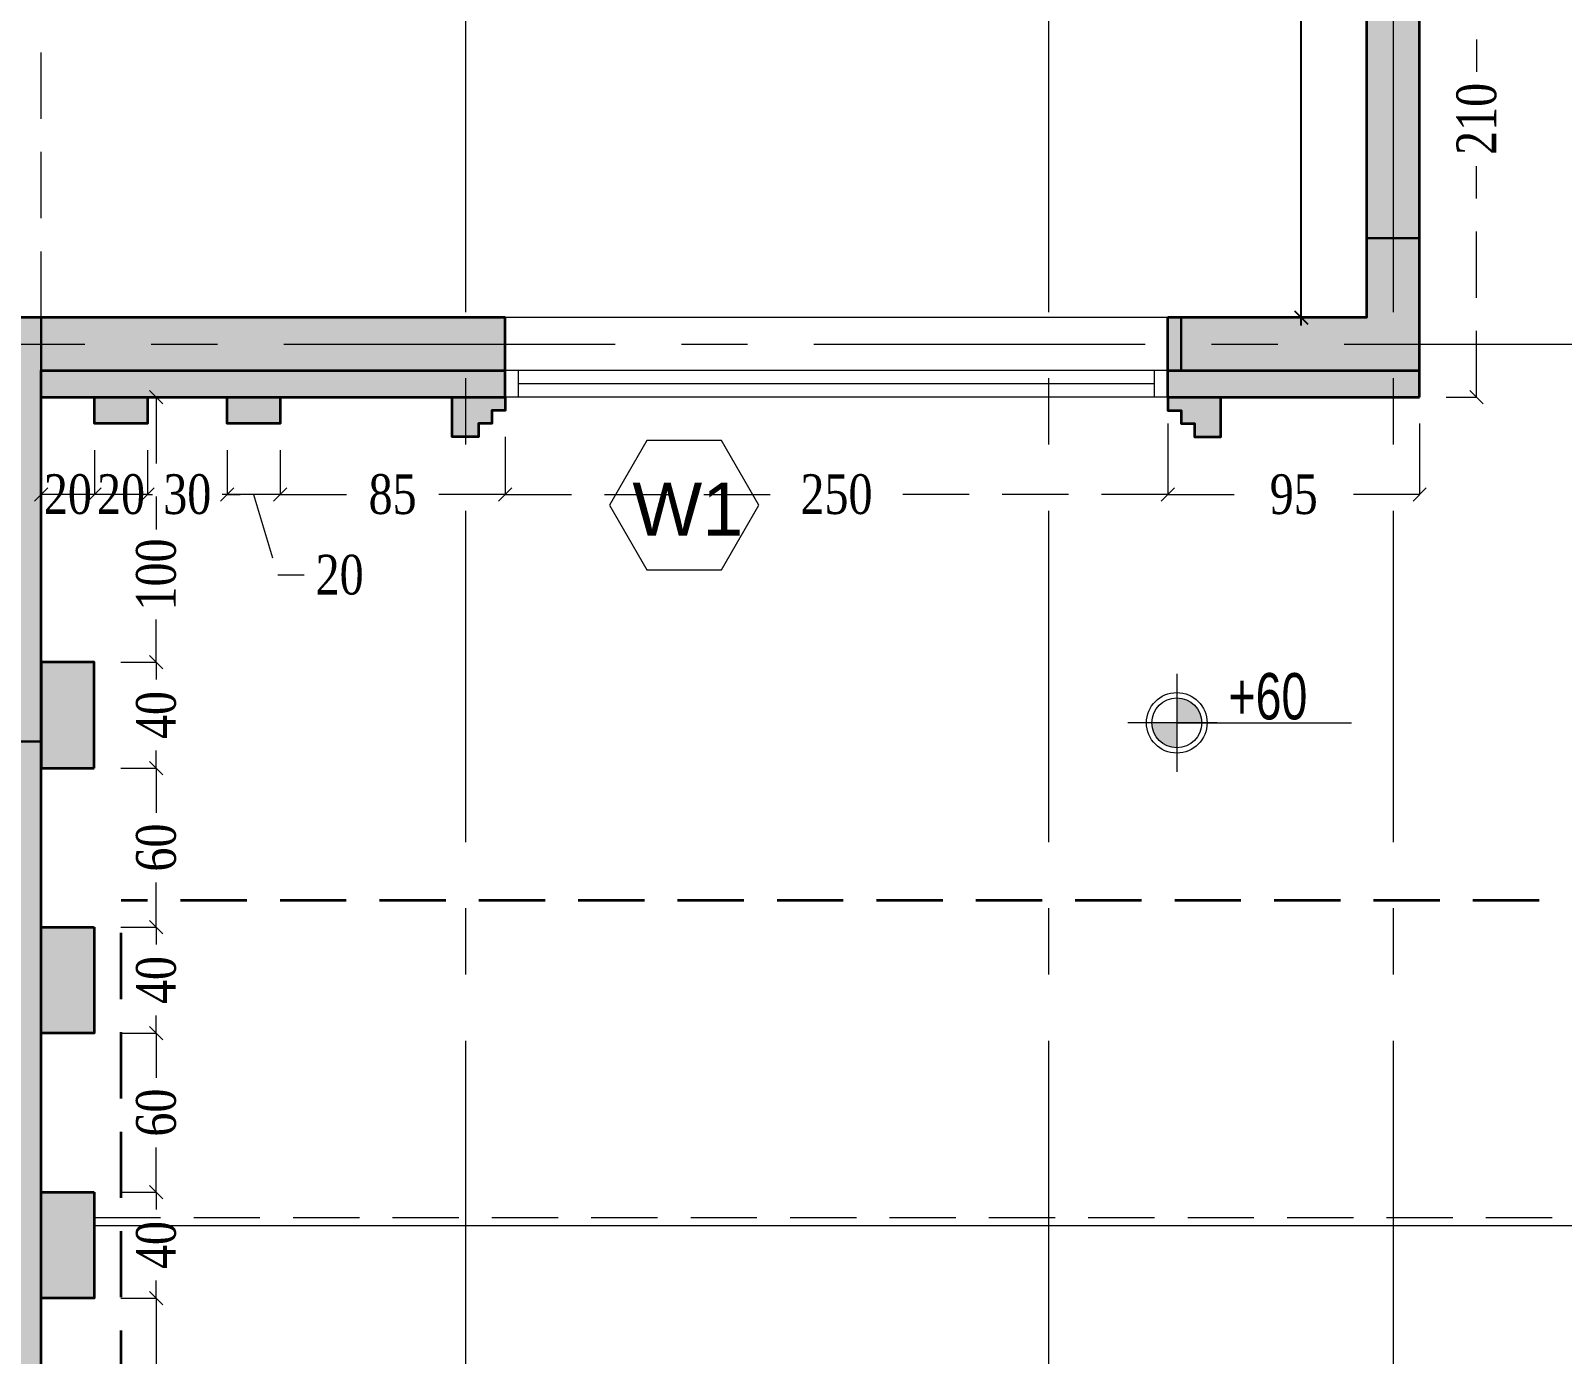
# Model space of a CAD drawing. Header units: inches. Extents: x -114 to 635, y -137 to 57.
# Drawn here: x 91.91 to 97.69, y 7.67 to 12.66 of the extents above; entities that cross this region are included whole.
import ezdxf
from ezdxf.enums import TextEntityAlignment as Align

# ---------------------------------------------------------------- set-up
doc = ezdxf.new("R2010")
doc.units = ezdxf.units.IN
doc.header["$MEASUREMENT"] = 0
doc.header["$PDMODE"] = 98
for name, pattern in [('( Hidden )', [0.375, 0.25, -0.125]), ('CENTER', [2, 1.25, -0.25, 0.25, -0.25]), ('CENTERX2', [4, 2.5, -0.5, 0.5, -0.5]), ('DASHED2', [0.375, 0.25, -0.125]), ('HIDDEN', [0.375, 0.25, -0.125])]:
    doc.linetypes.add(name, pattern=pattern)
doc.layers.get('0').update_dxf_attribs({"lineweight": 5})
doc.layers.get('Defpoints').update_dxf_attribs({"lineweight": 5})
for name, color, linetype, lineweight in [('ARCHES', 1, 'HIDDEN', 5), ('COLUMNS HATCH', 1, 'Continuous', 5), ('DETAILS DIMENSION', 15, 'Continuous', 5), ('E-AX', 9, '( Hidden )', 0), ('HATCH', 15, 'Continuous', 0), ('LEVEL SYMBOL', 8, 'Continuous', 5), ('PROPOSED COLUMNS', 6, 'Continuous', 30), ('ROOMS DIMENSION', 3, 'Continuous', 5), ('STAIR', 1, 'Continuous', 5), ('TAG WINDOWS', 8, 'Continuous', 13), ('WALL PROPOSED', 7, 'Continuous', 30), ('WINDOWS', 5, 'Continuous', 5)]:
    doc.layers.add(name, color=color, linetype=linetype, lineweight=lineweight)
doc.layers.add('AXIES', color=7, linetype='CENTER', lineweight=0, true_color=0x949596)
doc.styles.add('002-F.FLOOR PLAN$0$xref plans$0$ATTRIBUTE', font='BKANT.TTF')
doc.styles.add('Arial', font='arial.ttf')
doc.styles.add('ST', font='times.ttf', dxfattribs={"width": 0.8})
doc.styles.add('style4', font='times.ttf', dxfattribs={"width": 0.8})
doc.dimstyles.new('DIM100-2', dxfattribs={"dimtxt": 0.2, "dimasz": 0.05, "dimexe": 0.1, "dimexo": 0.1, "dimgap": 0.09, "dimtad": 1, "dimdec": 0, "dimlfac": 100, "dimzin": 0, "dimdsep": 46, "dimtxsty": 'style4', "dimblk1": 'OBLIQUE', "dimblk2": 'OBLIQUE', "dimsah": 1, "dimcen": 0.09, "dimdle": 0.03, "dimse1": 1, "dimse2": 1, "dimclrd": 256, "dimclrt": 256, "dimadec": 0, "dimazin": 0, "dimtfac": 1, "dimtdec": 0, "dimtix": 1, "dimtmove": 2, "dimatfit": 3, "dimldrblk": 'OBLIQUE', "dimfxl": 1, "dimtolj": 1, "dimtzin": 0, "dimarcsym": 0})
doc.dimstyles.new('RASH PLAN', dxfattribs={"dimtxt": 0.15, "dimasz": 0.05, "dimexe": 0, "dimexo": 0.1, "dimgap": 0.05, "dimtad": 0, "dimdec": 0, "dimlfac": 100, "dimzin": 0, "dimdsep": 46, "dimtxsty": 'ST', "dimblk": 'OBLIQUE', "dimcen": 0.09, "dimclrd": 200, "dimclre": 6, "dimclrt": 1, "dimadec": 0, "dimazin": 0, "dimtfac": 1, "dimtdec": 0, "dimtmove": 1, "dimatfit": 3, "dimldrblk": 'OBLIQUE', "dimfxl": 0, "dimtolj": 1, "dimtzin": 0, "dimlwd": -1, "dimlwe": -1, "dimarcsym": 0})

# ---------------------------------------------------------------- blocks, each defined once
blk = doc.blocks.new('_Oblique')
at = {"color": 0, "lineweight": -2}
blk.add_line((-0.5, -0.5), (0.5, 0.5), dxfattribs=at)
blk = doc.blocks.new('*D391')
at = {"layer": 'Defpoints', "color": 0, "transparency": 16777216}
for p in [(97.1503, 13.3793), (97.3652, 13.3793), (97.1503, 11.2798)]:
    blk.add_point(p, dxfattribs=at)
at = {"layer": 'DETAILS DIMENSION', "color": 6, "transparency": 16777216}
for p, q in [((97.2503, 13.3793), (97.3652, 13.3793)), ((97.2503, 11.2798), (97.3652, 11.2798))]:
    blk.add_line(p, q, dxfattribs=at)
at = {"layer": 'DETAILS DIMENSION', "color": 200, "linetype": 'DASHED2', "transparency": 16777216}
for p, q in [((97.3652, 13.3793), (97.3652, 12.5074)), ((97.3652, 11.2798), (97.3652, 12.1517))]:
    blk.add_line(p, q, dxfattribs=at)
at = {"layer": 'DETAILS DIMENSION', "color": 200, "transparency": 16777216, "xscale": 0.05, "yscale": 0.05, "zscale": 0.05}
for p, rotation in [((97.3652, 13.3793), 90), ((97.3652, 11.2798), 270)]:
    blk.add_blockref('_Oblique', p, dxfattribs=dict(at, rotation=rotation))
at = {"layer": 'DETAILS DIMENSION', "color": 1, "transparency": 16777216, "insert": (97.3652, 12.3295), "char_height": 0.15, "attachment_point": 5, "rotation": 90, "style": 'ST'}
blk.add_mtext('\\A1;210', dxfattribs=at)
blk = doc.blocks.new('*D392')
at = {"layer": 'Defpoints', "color": 0, "transparency": 16777216}
for p in [(96.2003, 11.2798), (97.1503, 11.2798), (96.2003, 10.9126)]:
    blk.add_point(p, dxfattribs=at)
at = {"layer": 'DETAILS DIMENSION', "color": 6, "transparency": 16777216}
for p, q in [((96.2003, 11.1798), (96.2003, 10.9126)), ((97.1503, 11.1798), (97.1503, 10.9126))]:
    blk.add_line(p, q, dxfattribs=at)
at = {"layer": 'DETAILS DIMENSION', "color": 200, "linetype": 'DASHED2', "transparency": 16777216}
for p, q in [((96.2003, 10.9126), (96.546, 10.9126)), ((97.1503, 10.9126), (96.8045, 10.9126))]:
    blk.add_line(p, q, dxfattribs=at)
at = {"layer": 'DETAILS DIMENSION', "color": 200, "transparency": 16777216, "xscale": 0.05, "yscale": 0.05, "zscale": 0.05, "rotation": 180}
blk.add_blockref('_Oblique', (96.2003, 10.9126), dxfattribs=at)
at = {"layer": 'DETAILS DIMENSION', "color": 200, "transparency": 16777216, "xscale": 0.05, "yscale": 0.05, "zscale": 0.05}
blk.add_blockref('_Oblique', (97.1503, 10.9126), dxfattribs=at)
at = {"layer": 'DETAILS DIMENSION', "color": 1, "transparency": 16777216, "insert": (96.6753, 10.9126), "char_height": 0.15, "attachment_point": 5, "style": 'ST'}
blk.add_mtext('\\A1;95', dxfattribs=at)
blk = doc.blocks.new('*D393')
at = {"layer": 'Defpoints', "color": 0, "transparency": 16777216}
for p in [(96.2003, 11.2798), (93.7003, 11.2298), (93.7003, 10.9126)]:
    blk.add_point(p, dxfattribs=at)
at = {"layer": 'DETAILS DIMENSION', "color": 6, "transparency": 16777216}
for p, q in [((96.2003, 11.1798), (96.2003, 10.9126)), ((93.7003, 11.1298), (93.7003, 10.9126))]:
    blk.add_line(p, q, dxfattribs=at)
at = {"layer": 'DETAILS DIMENSION', "color": 200, "linetype": 'DASHED2', "transparency": 16777216}
for p, q in [((93.7003, 10.9126), (94.7724, 10.9126)), ((96.2003, 10.9126), (95.1281, 10.9126))]:
    blk.add_line(p, q, dxfattribs=at)
at = {"layer": 'DETAILS DIMENSION', "color": 200, "transparency": 16777216, "xscale": 0.05, "yscale": 0.05, "zscale": 0.05, "rotation": 180}
blk.add_blockref('_Oblique', (93.7003, 10.9126), dxfattribs=at)
at = {"layer": 'DETAILS DIMENSION', "color": 200, "transparency": 16777216, "xscale": 0.05, "yscale": 0.05, "zscale": 0.05}
blk.add_blockref('_Oblique', (96.2003, 10.9126), dxfattribs=at)
at = {"layer": 'DETAILS DIMENSION', "color": 1, "transparency": 16777216, "insert": (94.9503, 10.9126), "char_height": 0.15, "attachment_point": 5, "style": 'ST'}
blk.add_mtext('\\A1;250', dxfattribs=at)
blk = doc.blocks.new('*D394')
at = {"layer": 'Defpoints', "color": 0, "transparency": 16777216}
for p in [(93.7003, 11.2298), (92.8513, 11.1798), (92.8513, 10.9126)]:
    blk.add_point(p, dxfattribs=at)
at = {"layer": 'DETAILS DIMENSION', "color": 6, "transparency": 16777216}
for p, q in [((93.7003, 11.1298), (93.7003, 10.9126)), ((92.8513, 11.0798), (92.8513, 10.9126))]:
    blk.add_line(p, q, dxfattribs=at)
at = {"layer": 'DETAILS DIMENSION', "color": 200, "linetype": 'DASHED2', "transparency": 16777216}
for p, q in [((92.8513, 10.9126), (93.1484, 10.9126)), ((93.7003, 10.9126), (93.4032, 10.9126))]:
    blk.add_line(p, q, dxfattribs=at)
at = {"layer": 'DETAILS DIMENSION', "color": 200, "transparency": 16777216, "xscale": 0.05, "yscale": 0.05, "zscale": 0.05, "rotation": 180}
blk.add_blockref('_Oblique', (92.8513, 10.9126), dxfattribs=at)
at = {"layer": 'DETAILS DIMENSION', "color": 200, "transparency": 16777216, "xscale": 0.05, "yscale": 0.05, "zscale": 0.05}
blk.add_blockref('_Oblique', (93.7003, 10.9126), dxfattribs=at)
at = {"layer": 'DETAILS DIMENSION', "color": 1, "transparency": 16777216, "insert": (93.2758, 10.9126), "char_height": 0.15, "attachment_point": 5, "style": 'ST'}
blk.add_mtext('\\A1;85', dxfattribs=at)
blk = doc.blocks.new('*D395')
at = {"layer": 'Defpoints', "color": 0, "transparency": 16777216}
for p in [(92.1503, 9.28), (92.1503, 8.88), (92.3841, 8.88)]:
    blk.add_point(p, dxfattribs=at)
at = {"layer": 'DETAILS DIMENSION', "color": 6, "transparency": 16777216}
for p, q in [((92.2503, 9.28), (92.3841, 9.28)), ((92.2503, 8.88), (92.3841, 8.88))]:
    blk.add_line(p, q, dxfattribs=at)
at = {"layer": 'DETAILS DIMENSION', "color": 200, "linetype": 'DASHED2', "transparency": 16777216}
for p, q in [((92.3841, 9.28), (92.3841, 9.214)), ((92.3841, 8.88), (92.3841, 8.9459))]:
    blk.add_line(p, q, dxfattribs=at)
at = {"layer": 'DETAILS DIMENSION', "color": 200, "transparency": 16777216, "xscale": 0.05, "yscale": 0.05, "zscale": 0.05}
for p, rotation in [((92.3841, 9.28), 90), ((92.3841, 8.88), 270)]:
    blk.add_blockref('_Oblique', p, dxfattribs=dict(at, rotation=rotation))
at = {"layer": 'DETAILS DIMENSION', "color": 1, "transparency": 16777216, "insert": (92.3841, 9.08), "char_height": 0.15, "attachment_point": 5, "rotation": 90, "style": 'ST'}
blk.add_mtext('\\A1;40', dxfattribs=at)
blk = doc.blocks.new('*D396')
at = {"layer": 'Defpoints', "color": 0, "transparency": 16777216}
for p in [(92.1503, 9.88), (92.3841, 9.88), (92.1503, 9.28)]:
    blk.add_point(p, dxfattribs=at)
at = {"layer": 'DETAILS DIMENSION', "color": 6, "transparency": 16777216}
for p, q in [((92.2503, 9.88), (92.3841, 9.88)), ((92.2503, 9.28), (92.3841, 9.28))]:
    blk.add_line(p, q, dxfattribs=at)
at = {"layer": 'DETAILS DIMENSION', "color": 200, "linetype": 'DASHED2', "transparency": 16777216}
for p, q in [((92.3841, 9.88), (92.3841, 9.7116)), ((92.3841, 9.28), (92.3841, 9.4483))]:
    blk.add_line(p, q, dxfattribs=at)
at = {"layer": 'DETAILS DIMENSION', "color": 200, "transparency": 16777216, "xscale": 0.05, "yscale": 0.05, "zscale": 0.05}
for p, rotation in [((92.3841, 9.88), 90), ((92.3841, 9.28), 270)]:
    blk.add_blockref('_Oblique', p, dxfattribs=dict(at, rotation=rotation))
at = {"layer": 'DETAILS DIMENSION', "color": 1, "transparency": 16777216, "insert": (92.3841, 9.58), "char_height": 0.15, "attachment_point": 5, "rotation": 90, "style": 'ST'}
blk.add_mtext('\\A1;60', dxfattribs=at)
blk = doc.blocks.new('*D397')
at = {"layer": 'Defpoints', "color": 0, "transparency": 16777216}
for p in [(92.1503, 10.28), (92.3841, 10.28), (92.1503, 9.88)]:
    blk.add_point(p, dxfattribs=at)
at = {"layer": 'DETAILS DIMENSION', "color": 6, "transparency": 16777216}
for p, q in [((92.2503, 10.28), (92.3841, 10.28)), ((92.2503, 9.88), (92.3841, 9.88))]:
    blk.add_line(p, q, dxfattribs=at)
at = {"layer": 'DETAILS DIMENSION', "color": 200, "linetype": 'DASHED2', "transparency": 16777216}
for p, q in [((92.3841, 10.28), (92.3841, 10.214)), ((92.3841, 9.88), (92.3841, 9.9459))]:
    blk.add_line(p, q, dxfattribs=at)
at = {"layer": 'DETAILS DIMENSION', "color": 200, "transparency": 16777216, "xscale": 0.05, "yscale": 0.05, "zscale": 0.05}
for p, rotation in [((92.3841, 10.28), 90), ((92.3841, 9.88), 270)]:
    blk.add_blockref('_Oblique', p, dxfattribs=dict(at, rotation=rotation))
at = {"layer": 'DETAILS DIMENSION', "color": 1, "transparency": 16777216, "insert": (92.3841, 10.08), "char_height": 0.15, "attachment_point": 5, "rotation": 90, "style": 'ST'}
blk.add_mtext('\\A1;40', dxfattribs=at)
blk = doc.blocks.new('*D398')
at = {"layer": 'Defpoints', "color": 0, "transparency": 16777216}
for p in [(92.1251, 11.2798), (92.3841, 11.2798), (92.1503, 10.28)]:
    blk.add_point(p, dxfattribs=at)
at = {"layer": 'DETAILS DIMENSION', "color": 6, "transparency": 16777216}
for p, q in [((92.2251, 11.2798), (92.3841, 11.2798)), ((92.2503, 10.28), (92.3841, 10.28))]:
    blk.add_line(p, q, dxfattribs=at)
at = {"layer": 'DETAILS DIMENSION', "color": 200, "linetype": 'DASHED2', "transparency": 16777216}
for p, q in [((92.3841, 11.2798), (92.3841, 10.7799)), ((92.3841, 10.28), (92.3841, 10.4412))]:
    blk.add_line(p, q, dxfattribs=at)
at = {"layer": 'DETAILS DIMENSION', "color": 200, "transparency": 16777216, "xscale": 0.05, "yscale": 0.05, "zscale": 0.05}
for p, rotation in [((92.3841, 11.2798), 90), ((92.3841, 10.28), 270)]:
    blk.add_blockref('_Oblique', p, dxfattribs=dict(at, rotation=rotation))
at = {"layer": 'DETAILS DIMENSION', "color": 1, "transparency": 16777216, "insert": (92.3841, 10.6105), "char_height": 0.15, "attachment_point": 5, "rotation": 90, "style": 'ST'}
blk.add_mtext('\\A1;100', dxfattribs=at)
blk = doc.blocks.new('*D399')
at = {"layer": 'Defpoints', "color": 0, "transparency": 16777216}
for p in [(92.1503, 8.88), (92.1503, 8.28), (92.3841, 8.28)]:
    blk.add_point(p, dxfattribs=at)
at = {"layer": 'DETAILS DIMENSION', "color": 6, "transparency": 16777216}
for p, q in [((92.2503, 8.88), (92.3841, 8.88)), ((92.2503, 8.28), (92.3841, 8.28))]:
    blk.add_line(p, q, dxfattribs=at)
at = {"layer": 'DETAILS DIMENSION', "color": 200, "linetype": 'DASHED2', "transparency": 16777216}
for p, q in [((92.3841, 8.88), (92.3841, 8.7116)), ((92.3841, 8.28), (92.3841, 8.4483))]:
    blk.add_line(p, q, dxfattribs=at)
at = {"layer": 'DETAILS DIMENSION', "color": 200, "transparency": 16777216, "xscale": 0.05, "yscale": 0.05, "zscale": 0.05}
for p, rotation in [((92.3841, 8.88), 90), ((92.3841, 8.28), 270)]:
    blk.add_blockref('_Oblique', p, dxfattribs=dict(at, rotation=rotation))
at = {"layer": 'DETAILS DIMENSION', "color": 1, "transparency": 16777216, "insert": (92.3841, 8.58), "char_height": 0.15, "attachment_point": 5, "rotation": 90, "style": 'ST'}
blk.add_mtext('\\A1;60', dxfattribs=at)
blk = doc.blocks.new('*D400')
at = {"layer": 'Defpoints', "color": 0, "transparency": 16777216}
for p in [(92.1503, 8.28), (92.1503, 7.88), (92.3841, 7.88)]:
    blk.add_point(p, dxfattribs=at)
at = {"layer": 'DETAILS DIMENSION', "color": 6, "transparency": 16777216}
for p, q in [((92.2503, 8.28), (92.3841, 8.28)), ((92.2503, 7.88), (92.3841, 7.88))]:
    blk.add_line(p, q, dxfattribs=at)
at = {"layer": 'DETAILS DIMENSION', "color": 200, "linetype": 'DASHED2', "transparency": 16777216}
for p, q in [((92.3841, 8.28), (92.3841, 8.214)), ((92.3841, 7.88), (92.3841, 7.9459))]:
    blk.add_line(p, q, dxfattribs=at)
at = {"layer": 'DETAILS DIMENSION', "color": 200, "transparency": 16777216, "xscale": 0.05, "yscale": 0.05, "zscale": 0.05}
for p, rotation in [((92.3841, 8.28), 90), ((92.3841, 7.88), 270)]:
    blk.add_blockref('_Oblique', p, dxfattribs=dict(at, rotation=rotation))
at = {"layer": 'DETAILS DIMENSION', "color": 1, "transparency": 16777216, "insert": (92.3841, 8.08), "char_height": 0.15, "attachment_point": 5, "rotation": 90, "style": 'ST'}
blk.add_mtext('\\A1;40', dxfattribs=at)
blk = doc.blocks.new('*D401')
at = {"layer": 'Defpoints', "color": 0, "transparency": 16777216}
for p in [(92.1503, 7.88), (91.9503, 6.8801), (92.3841, 6.8801)]:
    blk.add_point(p, dxfattribs=at)
at = {"layer": 'DETAILS DIMENSION', "color": 6, "transparency": 16777216}
for p, q in [((92.2503, 7.88), (92.3841, 7.88)), ((92.0503, 6.8801), (92.3841, 6.8801))]:
    blk.add_line(p, q, dxfattribs=at)
at = {"layer": 'DETAILS DIMENSION', "color": 200, "linetype": 'DASHED2', "transparency": 16777216}
for p, q in [((92.3841, 7.88), (92.3841, 7.5494)), ((92.3841, 6.8801), (92.3841, 7.2107))]:
    blk.add_line(p, q, dxfattribs=at)
at = {"layer": 'DETAILS DIMENSION', "color": 200, "transparency": 16777216, "xscale": 0.05, "yscale": 0.05, "zscale": 0.05}
for p, rotation in [((92.3841, 7.88), 90), ((92.3841, 6.8801), 270)]:
    blk.add_blockref('_Oblique', p, dxfattribs=dict(at, rotation=rotation))
at = {"layer": 'DETAILS DIMENSION', "color": 1, "transparency": 16777216, "insert": (92.3841, 7.3801), "char_height": 0.15, "attachment_point": 5, "rotation": 90, "style": 'ST'}
blk.add_mtext('\\A1;100', dxfattribs=at)
blk = doc.blocks.new('*D508')
at = {"layer": 'Defpoints', "color": 0, "transparency": 16777216}
for p in [(96.7033, 17.5794), (96.9503, 17.5794), (96.9503, 11.5798)]:
    blk.add_point(p, dxfattribs=at)
at = {"layer": 'ROOMS DIMENSION', "linetype": 'Continuous', "lineweight": -2, "transparency": 16777216}
blk.add_line((96.7033, 11.5498), (96.7033, 17.6094), dxfattribs=at)
at = {"layer": 'ROOMS DIMENSION', "lineweight": -2, "transparency": 16777216, "xscale": 0.05, "yscale": 0.05, "zscale": 0.05}
for p, rotation in [((96.7033, 17.5794), 90), ((96.7033, 11.5798), 270)]:
    blk.add_blockref('_Oblique', p, dxfattribs=dict(at, rotation=rotation))
at = {"layer": 'ROOMS DIMENSION', "transparency": 16777216, "insert": (96.5116, 14.5796), "char_height": 0.2, "attachment_point": 5, "rotation": 90, "style": 'style4'}
blk.add_mtext('\\A1;600', dxfattribs=at)
blk = doc.blocks.new('002-F.FLOOR PLAN$0$xref plans$0$LVL-PL')
h = blk.add_hatch(color=256)
h.paths.add_polyline_path([(0, 0.1233), (0, 0), (0.1233, 0, 0.414214)])
h.paths.add_polyline_path([(0, 0), (-0.1233, 0, 0.414214), (0, -0.1233)])
for p, q in [((0, 0.2424), (0, -0.2424)), ((0.2, 0), (-0.2424, 0)), ((0, 0), (0.8648, 0))]:
    blk.add_line(p, q)
for radius in [0.15, 0.1233]:
    blk.add_circle((0, 0), radius)
at = {"style": '002-F.FLOOR PLAN$0$xref plans$0$ATTRIBUTE', "width": 0.75, "flags": 12}
for tag, p in [('LEVEL', (0.517, 0.1508)), ('POSITION', (0.517, -0.1541))]:
    blk.add_attdef(tag, text='', height=0.2, dxfattribs=at).set_placement(p, align=Align.MIDDLE)
blk = doc.blocks.new('DASLASDLASLDASLASDLASLQWELQWELQWELQWELQ')
at = {"layer": 'AXIES', "linetype": 'CENTERX2', "ltscale": 0.5}
for p, q in [((32.9786, -578.2063), (32.9786, -610.1736)), ((35.1783, -578.2063), (35.1783, -610.1736)), ((36.4786, -578.2063), (36.4786, -610.1736)), ((20.2934, -601.5774), (52.6834, -601.5774))]:
    blk.add_line(p, q, dxfattribs=at)
blk = doc.blocks.new('QEWQWQWASDASDASADAAS')
at = {"layer": 'COLUMNS HATCH', "ltscale": 300}
for points in [[(158.5227, -498.8573), (159.4227, -498.8573), (159.4227, -498.6573), (159.4227, -498.3573), (159.2227, -498.3573), (159.2227, -498.6573), (158.5227, -498.6573)], [(154.0227, -498.6573), (154.2227, -498.6573), (154.2227, -500.2573), (154.0227, -500.2573)]]:
    blk.add_hatch(color=256, dxfattribs=at).paths.add_polyline_path(points)
at = {"layer": 'PROPOSED COLUMNS'}
for points in [[(158.5227, -498.8573), (159.4227, -498.8573), (159.4227, -498.6573), (159.4227, -498.3573), (159.2227, -498.3573), (159.2227, -498.6573), (158.5227, -498.6573)], [(154.0227, -498.6573), (154.2227, -498.6573), (154.2227, -500.2573), (154.0227, -500.2573)]]:
    blk.add_lwpolyline(points, close=True, dxfattribs=at)
blk = doc.blocks.new('*D955')
at = {"layer": 'Defpoints', "color": 0, "transparency": 16777216}
for p in [(92.6513, 11.1798), (92.8513, 11.1798), (92.6513, 10.9126)]:
    blk.add_point(p, dxfattribs=at)
at = {"layer": 'DETAILS DIMENSION', "color": 6, "transparency": 16777216}
for p, q in [((92.6513, 11.0798), (92.6513, 10.9126)), ((92.8513, 11.0798), (92.8513, 10.9126))]:
    blk.add_line(p, q, dxfattribs=at)
at = {"layer": 'DETAILS DIMENSION', "color": 200, "linetype": 'DASHED2', "transparency": 16777216}
for p, q in [((92.8513, 10.9126), (92.6513, 10.9126)), ((92.7513, 10.9126), (92.8424, 10.6087)), ((92.8424, 10.6087), (92.9424, 10.6087))]:
    blk.add_line(p, q, dxfattribs=at)
at = {"layer": 'DETAILS DIMENSION', "color": 200, "transparency": 16777216, "xscale": 0.05, "yscale": 0.05, "zscale": 0.05, "rotation": 180}
blk.add_blockref('_Oblique', (92.6513, 10.9126), dxfattribs=at)
at = {"layer": 'DETAILS DIMENSION', "color": 200, "transparency": 16777216, "xscale": 0.05, "yscale": 0.05, "zscale": 0.05}
blk.add_blockref('_Oblique', (92.8513, 10.9126), dxfattribs=at)
at = {"layer": 'DETAILS DIMENSION', "color": 1, "transparency": 16777216, "insert": (93.076, 10.6087), "char_height": 0.15, "attachment_point": 5, "style": 'ST'}
blk.add_mtext('\\A1;20', dxfattribs=at)
blk = doc.blocks.new('*D956')
at = {"layer": 'Defpoints', "color": 0, "transparency": 16777216}
for p in [(92.3513, 11.1798), (92.6513, 11.1798), (92.3513, 10.9126)]:
    blk.add_point(p, dxfattribs=at)
at = {"layer": 'DETAILS DIMENSION', "color": 6, "transparency": 16777216}
for p, q in [((92.3513, 11.0798), (92.3513, 10.9126)), ((92.6513, 11.0798), (92.6513, 10.9126))]:
    blk.add_line(p, q, dxfattribs=at)
at = {"layer": 'DETAILS DIMENSION', "color": 200, "linetype": 'DASHED2', "transparency": 16777216}
for p, q in [((92.3513, 10.9126), (92.3013, 10.9126)), ((92.3513, 10.9126), (92.3694, 10.9126)), ((92.6513, 10.9126), (92.6331, 10.9126)), ((92.6513, 10.9126), (92.7013, 10.9126))]:
    blk.add_line(p, q, dxfattribs=at)
at = {"layer": 'DETAILS DIMENSION', "color": 200, "transparency": 16777216, "xscale": 0.05, "yscale": 0.05, "zscale": 0.05}
blk.add_blockref('_Oblique', (92.3513, 10.9126), dxfattribs=at)
at = {"layer": 'DETAILS DIMENSION', "color": 200, "transparency": 16777216, "xscale": 0.05, "yscale": 0.05, "zscale": 0.05, "rotation": 180}
blk.add_blockref('_Oblique', (92.6513, 10.9126), dxfattribs=at)
at = {"layer": 'DETAILS DIMENSION', "color": 1, "transparency": 16777216, "insert": (92.5013, 10.9126), "char_height": 0.15, "attachment_point": 5, "style": 'ST'}
blk.add_mtext('\\A1;30', dxfattribs=at)
blk = doc.blocks.new('*D957')
at = {"layer": 'Defpoints', "color": 0, "transparency": 16777216}
for p in [(92.1513, 11.1798), (92.3513, 11.1798), (92.1513, 10.9126)]:
    blk.add_point(p, dxfattribs=at)
at = {"layer": 'DETAILS DIMENSION', "color": 6, "transparency": 16777216}
for p, q in [((92.1513, 11.0798), (92.1513, 10.9126)), ((92.3513, 11.0798), (92.3513, 10.9126))]:
    blk.add_line(p, q, dxfattribs=at)
at = {"layer": 'DETAILS DIMENSION', "color": 200, "linetype": 'DASHED2', "transparency": 16777216}
blk.add_line((92.3513, 10.9126), (92.1513, 10.9126), dxfattribs=at)
at = {"layer": 'DETAILS DIMENSION', "color": 200, "transparency": 16777216, "xscale": 0.05, "yscale": 0.05, "zscale": 0.05, "rotation": 180}
blk.add_blockref('_Oblique', (92.1513, 10.9126), dxfattribs=at)
at = {"layer": 'DETAILS DIMENSION', "color": 200, "transparency": 16777216, "xscale": 0.05, "yscale": 0.05, "zscale": 0.05}
blk.add_blockref('_Oblique', (92.3513, 10.9126), dxfattribs=at)
at = {"layer": 'DETAILS DIMENSION', "color": 1, "transparency": 16777216, "insert": (92.2513, 10.9126), "char_height": 0.15, "attachment_point": 5, "style": 'ST'}
blk.add_mtext('\\A1;20', dxfattribs=at)
blk = doc.blocks.new('*D958')
at = {"layer": 'Defpoints', "color": 0, "transparency": 16777216}
for p in [(91.9503, 11.1993), (92.1513, 11.1798), (91.9503, 10.9126)]:
    blk.add_point(p, dxfattribs=at)
at = {"layer": 'DETAILS DIMENSION', "color": 6, "transparency": 16777216}
for p, q in [((91.9503, 11.0993), (91.9503, 10.9126)), ((92.1513, 11.0798), (92.1513, 10.9126))]:
    blk.add_line(p, q, dxfattribs=at)
at = {"layer": 'DETAILS DIMENSION', "color": 200, "linetype": 'DASHED2', "transparency": 16777216}
blk.add_line((92.1513, 10.9126), (91.9503, 10.9126), dxfattribs=at)
at = {"layer": 'DETAILS DIMENSION', "color": 200, "transparency": 16777216, "xscale": 0.05, "yscale": 0.05, "zscale": 0.05, "rotation": 180}
blk.add_blockref('_Oblique', (91.9503, 10.9126), dxfattribs=at)
at = {"layer": 'DETAILS DIMENSION', "color": 200, "transparency": 16777216, "xscale": 0.05, "yscale": 0.05, "zscale": 0.05}
blk.add_blockref('_Oblique', (92.1513, 10.9126), dxfattribs=at)
at = {"layer": 'DETAILS DIMENSION', "color": 1, "transparency": 16777216, "insert": (92.0508, 10.9126), "char_height": 0.15, "attachment_point": 5, "style": 'ST'}
blk.add_mtext('\\A1;20', dxfattribs=at)

msp = doc.modelspace()

# ---------------------------------------------------------------- hatches: boundary and pattern name
at = {"layer": 'HATCH', "true_color": 0x939598}
h = msp.add_hatch(color=252, dxfattribs=at)
h.dxf.hatch_style = 1
h.paths.add_polyline_path([(97.1503, 17.7794), (96.9503, 17.7794), (96.8506, 17.7794), (96.8506, 17.5794), (96.9503, 17.5794), (96.9503, 11.5798), (96.2003, 11.5798), (96.2003, 11.3798), (97.1503, 11.3798), (97.1503, 13.3793), (97.6512, 13.3793), (97.6512, 13.5793), (97.1503, 13.5793)])
h = msp.add_hatch(color=252, dxfattribs=at)
h.dxf.hatch_style = 1
h.paths.add_polyline_path([(93.7003, 11.5798), (91.7503, 11.5798), (91.7503, 7.0801), (91.5547, 7.0801), (91.5547, 6.8801), (91.9503, 6.8801), (91.9503, 11.3798), (93.7003, 11.3798)])
h = msp.add_hatch(color=252, dxfattribs=at)
h.dxf.hatch_style = 1
h.paths.add_polyline_path([(93.7003, 11.3798), (91.9503, 11.3798), (91.9503, 11.2798), (93.6374, 11.2798), (93.7003, 11.2798)])
h = msp.add_hatch(color=252, dxfattribs=at)
h.dxf.hatch_style = 1
h.paths.add_polyline_path([(97.1503, 11.3798), (96.2003, 11.3798), (96.2003, 11.2798), (97.1503, 11.2798)])
h = msp.add_hatch(color=252, dxfattribs=at)
h.dxf.hatch_style = 1
h.paths.add_polyline_path([(92.3513, 11.2798), (92.1513, 11.2798), (92.1513, 11.1798), (92.3513, 11.1798)])
h = msp.add_hatch(color=252, dxfattribs=at)
h.dxf.hatch_style = 1
h.paths.add_polyline_path([(92.8513, 11.2798), (92.6513, 11.2798), (92.6513, 11.1798), (92.8513, 11.1798)])
h = msp.add_hatch(color=252, dxfattribs=at)
h.dxf.hatch_style = 1
h.paths.add_polyline_path([(93.6503, 11.2298), (93.7003, 11.2298), (93.7003, 11.2798), (93.5003, 11.2798), (93.5003, 11.1298), (93.6003, 11.1298), (93.6003, 11.1798), (93.6503, 11.1798)])
h = msp.add_hatch(color=252, dxfattribs=at)
h.dxf.hatch_style = 1
h.paths.add_polyline_path([(96.4003, 11.2798), (96.2003, 11.2798), (96.2003, 11.2298), (96.2503, 11.2298), (96.2503, 11.1798), (96.3003, 11.1798), (96.3003, 11.1298), (96.4003, 11.1298)])
h = msp.add_hatch(color=252, dxfattribs=at)
h.dxf.hatch_style = 1
h.paths.add_polyline_path([(92.1503, 10.28), (91.9503, 10.28), (91.9503, 9.88), (92.1503, 9.88)])
h = msp.add_hatch(color=252, dxfattribs=at)
h.dxf.hatch_style = 1
h.paths.add_polyline_path([(92.1503, 9.28), (91.9503, 9.28), (91.9503, 8.88), (92.1503, 8.88)])
h = msp.add_hatch(color=252, dxfattribs=at)
h.dxf.hatch_style = 1
h.paths.add_polyline_path([(92.1503, 8.28), (91.9503, 8.28), (91.9503, 7.88), (92.1503, 7.88)])

# ---------------------------------------------------------------- linework, layer by layer
at = {"layer": 'ARCHES'}
msp.add_line((91.9503, 11.5798), (91.9503, 13.0797), dxfattribs=at)
at = {"layer": 'STAIR', "linetype": 'Continuous'}
msp.add_lwpolyline([(92.1503, 8.1536), (101.3801, 8.1536), (101.3801, 9.3798)], dxfattribs=at)
at = {"layer": 'STAIR', "linetype": '( Hidden )'}
msp.add_lwpolyline([(92.1503, 8.1836), (101.3501, 8.1836), (101.3501, 9.3798)], dxfattribs=at)
at = {"layer": 'TAG WINDOWS'}
msp.add_lwpolyline([(94.6575, 10.8723), (94.5166, 11.1164), (94.2347, 11.1164), (94.0938, 10.8723), (94.2347, 10.6282), (94.5166, 10.6282)], close=True, dxfattribs=at)
at = {"layer": 'WALL PROPOSED', "linetype": 'Continuous', "lineweight": 35}
for p, q in [((93.7003, 11.2798), (93.7003, 11.5798)), ((96.2003, 11.2798), (96.2003, 11.5798))]:
    msp.add_line(p, q, dxfattribs=at)
at = {"layer": 'WALL PROPOSED', "linetype": 'DASHED2', "lineweight": 35}
msp.add_line((101.3511, 9.3798), (92.2513, 9.3798), dxfattribs=at)
at = {"layer": 'WALL PROPOSED', "linetype": 'Continuous', "lineweight": 35, "flags": 128}
for points in [[(96.9503, 17.5794), (96.9503, 11.5798)], [(97.1503, 11.2798), (97.1503, 13.3793)], [(93.7003, 11.5798), (91.7503, 11.5798)], [(96.9503, 11.5798), (96.2003, 11.5798)], [(91.9503, 6.8801), (91.9503, 11.3798)], [(91.9503, 11.3798), (93.7003, 11.3798)], [(96.2003, 11.3798), (97.1503, 11.3798)], [(91.9503, 11.2798), (93.7003, 11.2798)], [(92.3513, 11.2798), (92.3513, 11.1798), (92.1513, 11.1798), (92.1513, 11.2798)], [(92.8513, 11.2798), (92.8513, 11.1798), (92.6513, 11.1798), (92.6513, 11.2798)], [(93.7003, 11.2798), (93.7003, 11.2298), (93.6503, 11.2298), (93.6503, 11.1798), (93.6003, 11.1798), (93.6003, 11.1298), (93.5003, 11.1298), (93.5003, 11.2798)], [(96.2003, 11.2798), (97.1503, 11.2798)], [(96.2003, 11.2798), (96.2003, 11.2298), (96.2503, 11.2298), (96.2503, 11.1798), (96.3003, 11.1798), (96.3003, 11.1298), (96.4003, 11.1298), (96.4003, 11.2798)]]:
    msp.add_lwpolyline(points, dxfattribs=at)
for points in [[(92.1503, 9.88), (92.1503, 10.28), (91.9503, 10.28), (91.9503, 9.88)], [(92.1503, 9.28), (92.1503, 8.88), (91.9503, 8.88), (91.9503, 9.28)], [(92.1503, 8.28), (92.1503, 7.88), (91.9503, 7.88), (91.9503, 8.28)]]:
    msp.add_lwpolyline(points, close=True, dxfattribs=at)
at = {"layer": 'WALL PROPOSED', "linetype": 'DASHED2', "lineweight": 35}
msp.add_lwpolyline([(86.5503, 6.3802), (92.2513, 6.3828), (92.2513, 9.3798)], dxfattribs=at)
at = {"layer": 'WINDOWS'}
for p, q in [((96.2003, 11.5798), (93.7003, 11.5798)), ((96.2003, 11.3798), (93.7003, 11.3798)), ((93.7503, 11.2798), (93.7503, 11.3798)), ((96.1503, 11.3298), (93.7503, 11.3298)), ((96.1503, 11.2798), (96.1503, 11.3798)), ((96.2003, 11.2798), (93.7003, 11.2798))]:
    msp.add_line(p, q, dxfattribs=at)

# ---------------------------------------------------------------- block references
at = {"layer": 'E-AX'}
msp.add_blockref('DASLASDLASLDASLASDLASLQWELQWELQWELQWELQ', (60.5717, 613.0572), dxfattribs=at)
at = {"layer": 'LEVEL SYMBOL', "linetype": 'Continuous', "lineweight": 0}
ref = msp.add_blockref('002-F.FLOOR PLAN$0$xref plans$0$LVL-PL', (96.234, 10.0507), dxfattribs=dict(at, xscale=0.7620000000000069, yscale=0.7620000000000069, zscale=0.7620000000000069))
ref.add_attrib('LEVEL', '+60', dxfattribs={"layer": '0', "lineweight": 5, "height": 0.175, "rotation": 360, "style": '002-F.FLOOR PLAN$0$xref plans$0$ATTRIBUTE', "width": 0.75}).set_placement((96.5778, 10.151), align=Align.MIDDLE)
at = {"layer": 'PROPOSED COLUMNS'}
msp.add_blockref('QEWQWQWASDASDASADAAS', (-62.2725, 510.2371), dxfattribs=at)

# ---------------------------------------------------------------- texts
at = {"layer": 'TAG WINDOWS', "style": 'Arial'}
msp.add_text('W1', height=0.2, dxfattribs=at).set_placement((94.1802, 10.7574))

# ---------------------------------------------------------------- dimensions: what is measured, and where the dimension line sits
at = {"layer": 'DETAILS DIMENSION'}
for base, p1, p2, picture, middle in [((97.3652, 13.3793), (97.1503, 11.2798), (97.1503, 13.3793), '*D391', (97.3652, 12.3295)), ((92.3841, 10.28), (92.1503, 9.88), (92.1503, 10.28), '*D397', (92.3841, 10.08)), ((92.3841, 9.88), (92.1503, 9.28), (92.1503, 9.88), '*D396', (92.3841, 9.58)), ((92.3841, 8.88), (92.1503, 9.28), (92.1503, 8.88), '*D395', (92.3841, 9.08)), ((92.3841, 8.28), (92.1503, 8.88), (92.1503, 8.28), '*D399', (92.3841, 8.58)), ((92.3841, 7.88), (92.1503, 8.28), (92.1503, 7.88), '*D400', (92.3841, 8.08)), ((92.3841, 6.8801), (92.1503, 7.88), (91.9503, 6.8801), '*D401', (92.3841, 7.3801))]:
    dim = msp.add_linear_dim(base=base, p1=p1, p2=p2, angle=90, dimstyle='RASH PLAN', dxfattribs=at)
    dim.commit()
    dim.dimension.update_dxf_attribs({"geometry": picture, "text_midpoint": middle})
dim = msp.add_linear_dim(base=(92.3841, 11.2798), p1=(92.1503, 10.28), p2=(92.1251, 11.2798), angle=90, dimstyle='RASH PLAN', dxfattribs=at)
dim.commit()
dim.dimension.update_dxf_attribs({"geometry": '*D398', "text_midpoint": (92.3841, 10.6105), "dimtype": 160})
for base, p1, p2, picture, middle in [((93.7003, 10.9126), (96.2003, 11.2798), (93.7003, 11.2298), '*D393', (94.9503, 10.9126)), ((96.2003, 10.9126), (97.1503, 11.2798), (96.2003, 11.2798), '*D392', (96.6753, 10.9126)), ((92.8513, 10.9126), (93.7003, 11.2298), (92.8513, 11.1798), '*D394', (93.2758, 10.9126)), ((92.3513, 10.9126), (92.6513, 11.1798), (92.3513, 11.1798), '*D956', (92.5013, 10.9126)), ((92.6513, 10.9126), (92.8513, 11.1798), (92.6513, 11.1798), '*D955', (92.9924, 10.6087))]:
    dim = msp.add_linear_dim(base=base, p1=p1, p2=p2, dimstyle='RASH PLAN', dxfattribs=at)
    dim.commit()
    dim.dimension.update_dxf_attribs({"geometry": picture, "text_midpoint": middle})
for base, p1, p2, picture, middle in [((91.9503, 10.9126), (92.1513, 11.1798), (91.9503, 11.1993), '*D958', (92.0508, 10.9126)), ((92.1513, 10.9126), (92.3513, 11.1798), (92.1513, 11.1798), '*D957', (92.2513, 10.9126))]:
    dim = msp.add_linear_dim(base=base, p1=p1, p2=p2, dimstyle='RASH PLAN', dxfattribs=at)
    dim.commit()
    dim.dimension.update_dxf_attribs({"geometry": picture, "text_midpoint": middle, "dimtype": 160})
at = {"layer": 'ROOMS DIMENSION'}
dim = msp.add_linear_dim(base=(96.7033, 17.5794), p1=(96.9503, 11.5798), p2=(96.9503, 17.5794), angle=90, dimstyle='DIM100-2', dxfattribs=at)
dim.commit()
dim.dimension.update_dxf_attribs({"geometry": '*D508', "text_midpoint": (96.5116, 14.5796)})

doc.saveas('drawing.dxf')
